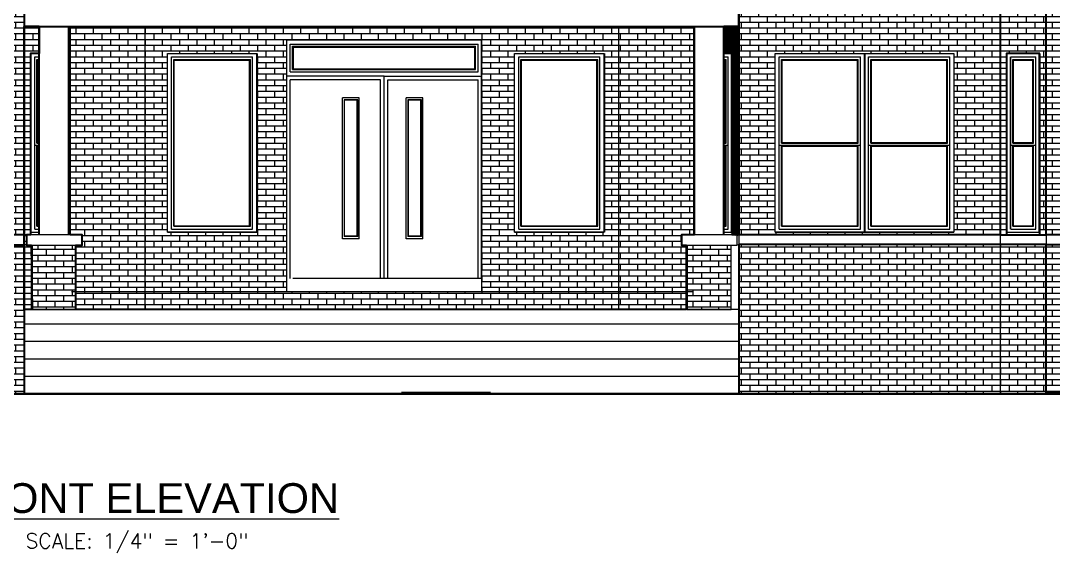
# Model space of a CAD drawing. Extents: x 2753 to 8941, y 12146 to 15850.
# Drawn here: x 5820.5 to 6236.5, y 12902.2 to 13116.6 of the extents above; entities that cross this region are included whole.
import ezdxf

# ---------------------------------------------------------------- set-up
doc = ezdxf.new("R2010")
doc.units = 0
doc.header["$LTSCALE"] = 20
doc.header["$MEASUREMENT"] = 0
doc.layers.get('0').update_dxf_attribs({"lineweight": 9})
doc.layers.get('DefPoints').update_dxf_attribs({"color": 17})
for name, color, linetype, lineweight in [('A-LIGHT+', 133, 'Continuous', 9), ('A-Wall-Partition', 3, 'Continuous', 35), ('DIM', 8, 'Continuous', 5), ('railing', 23, 'Continuous', 15)]:
    doc.layers.add(name, color=color, linetype=linetype, lineweight=lineweight)
for name, color, linetype in [('A-WALL-PATT-I', 1, 'Continuous'), ('A-WALLS.', 7, 'Continuous'), ('BNDYTEXT', 3, 'Continuous'), ('WALLELEV1-2', 7, 'Continuous'), ('WINDOWS', 2, 'Continuous')]:
    doc.layers.add(name, color=color, linetype=linetype)
doc.layers.add('ELEVATION', color=7, linetype='Continuous', lineweight=25, true_color=0xdda54b)
doc.styles.add('DIM60', font='romans.shx', dxfattribs={"height": 6})
doc.styles.get("Standard").update_dxf_attribs({"font": 'stylu.ttf'})
doc.styles.add('TITLE', font='arial.ttf', dxfattribs={"height": 12})
doc.dimstyles.new('Forum 24', dxfattribs={"dimscale": 24, "dimtxt": 0.1875, "dimasz": 0.09375, "dimexe": 0.0625, "dimexo": 0.0625, "dimgap": 0.125, "dimtad": 1, "dimdec": 4, "dimrnd": 1, "dimzin": 7, "dimdsep": 46, "dimlunit": 4, "dimtxsty": 'Standard', "dimblk": 'OBLIQUE', "dimblk1": 'DIMTICK', "dimblk2": 'OBLIQUE', "dimcen": -0.0625, "dimdle": 0.125, "dimclrd": 256, "dimclre": 256, "dimclrt": 256, "dimadec": 0, "dimazin": 0, "dimtfac": 1, "dimtdec": 4, "dimtmove": 1, "dimatfit": 3, "dimfxl": 0.0625, "dimtvp": 1.2, "dimfrac": 2, "dimtolj": 1, "dimtzin": 7, "dimlwd": 13, "dimarcsym": 0})
pattern_1 = [(0, (0, -0.607), (0, 2.32029), []), (90, (0, -0.607), (-3.48, 2.32029), [2.32029, -2.32029])]

# ---------------------------------------------------------------- blocks, each defined once
blk = doc.blocks.new('_Oblique')
at = {"color": 0, "linetype": 'ByBlock', "lineweight": -2}
blk.add_line((-0.5, -0.5), (0.5, 0.5), dxfattribs=at)
blk = doc.blocks.new('*D865')
at = {"layer": 'DefPoints', "color": 0, "transparency": 16777216}
for p in [(6377.91, 13309.35), (5965.04, 12966.38), (6502.96, 12966.38)]:
    blk.add_point(p, dxfattribs=at)
at = {"layer": 'DIM', "lineweight": 13, "transparency": 16777216}
blk.add_line((6502.96, 13312.35), (6502.96, 12963.38), dxfattribs=at)
at = {"layer": 'DIM', "lineweight": -2, "transparency": 16777216}
for p, q in [((6379.41, 13309.35), (6504.46, 13309.35)), ((5966.54, 12966.38), (6504.46, 12966.38))]:
    blk.add_line(p, q, dxfattribs=at)
at = {"layer": 'DIM', "lineweight": 13, "transparency": 16777216, "xscale": 2.25, "yscale": 2.25, "zscale": 2.25}
for p, rotation in [((6502.96, 13309.35), 90), ((6502.96, 12966.38), 270)]:
    blk.add_blockref('_Oblique', p, dxfattribs=dict(at, rotation=rotation))
at = {"layer": 'DIM', "transparency": 16777216, "insert": (6497.55, 13137.87), "char_height": 4.5, "attachment_point": 5, "rotation": 90}
blk.add_mtext('\\A1;28\'-7"', dxfattribs=at)
blk = doc.blocks.new('DIMTICK')
for p, q in [((-1, 0), (1, 0)), ((0, 1), (0, -1))]:
    blk.add_line(p, q)
at = {"const_width": 0.141}
blk.add_lwpolyline([(0.71, 0.71), (-0.71, -0.71)], dxfattribs=at)

msp = doc.modelspace()

# ---------------------------------------------------------------- hatches: boundary and pattern name
at = {"layer": 'A-Wall-Partition', "true_color": 0x636466}
h = msp.add_hatch(dxfattribs=at)
h.set_pattern_fill('ANSI31', color=251)
h.set_pattern_definition([(45, (0, -0.60693), (-0.0883883476, 0.0883883476), [])])
h.paths.add_polyline_path([(6103.79901, 13114.16641), (6109.75662, 13114.16641), (6109.75662, 13030.17547), (6107.15298, 13030.42131), (6107.22625, 13031.38073), (6107.22625, 13103.41628), (6103.79901, 13103.41628), (6103.79901, 13114.16641), (6109.75662, 13114.16641)])
at = {"layer": 'A-WALL-PATT-I', "lineweight": 0, "ltscale": 0.5}
h = msp.add_hatch(dxfattribs=at)
h.set_pattern_fill('AR-BRSTD', color=8, scale=0.87)
h.set_pattern_definition(pattern_1)
h.paths.add_polyline_path([(5802.97616, 13151.37116), (5730.97616, 13151.37116), (5730.97616, 13223.4067), (5802.97616, 13223.4067)], flags=16)
h.paths.add_polyline_path([(5803.33057, 13103.41628), (5731.29881, 13103.41628), (5731.29881, 13030.24003), (5803.33057, 13030.24003)])
h.paths.add_polyline_path([(5821.97141, 13030.42002), (5716.65908, 13030.42002), (5716.65908, 13235.10213), (5821.97141, 13235.10213)])
h = msp.add_hatch(dxfattribs=at)
h.set_pattern_fill('AR-BRSTD', color=8, scale=0.87)
h.set_pattern_definition(pattern_1)
h.paths.add_polyline_path([(6196.07371, 13151.37116), (6124.07371, 13151.37116), (6124.07371, 13223.4067), (6196.07371, 13223.4067)], flags=16)
h.paths.add_polyline_path([(6196.42811, 13031.38073), (6124.42811, 13031.38073), (6124.42811, 13103.41628), (6196.42811, 13103.41628)], flags=16)
h.paths.add_polyline_path([(6215.06896, 13030.38452), (6109.75662, 13030.38452), (6109.75662, 13235.04513), (6215.06896, 13235.04513)])
h = msp.add_hatch(dxfattribs=at)
h.set_pattern_fill('AR-BRSTD', color=8, scale=0.87)
h.set_pattern_definition(pattern_1)
h.paths.add_polyline_path([(6231.07435, 13103.41628), (6217.56135, 13103.41628), (6217.56135, 13030.38452), (6231.07435, 13030.38452)], flags=16)
h.paths.add_polyline_path([(6231.07435, 13223.4067), (6217.60662, 13223.4067), (6217.60662, 13151.37116), (6231.07435, 13151.37116)], flags=16)
h.paths.add_polyline_path([(6215.06896, 13030.38452), (6233.60472, 13030.38452), (6233.60472, 13235.04513), (6215.06896, 13235.04513)])
h = msp.add_hatch(dxfattribs=at)
h.set_pattern_fill('AR-BRSTD', color=8, scale=0.87)
h.set_pattern_definition(pattern_1)
h.paths.add_polyline_path([(6290.95996, 13231.55133), (6290.95996, 13030.42131), (6233.60472, 13030.42131), (6233.60472, 13235.04513), (6294.69471, 13235.04513)])
h = msp.add_hatch(dxfattribs=at)
h.set_pattern_fill('AR-BRSTD', color=8, scale=0.87)
h.set_pattern_definition(pattern_1)
h.paths.add_polyline_path([(5821.97141, 13114.16641), (5827.95135, 13114.16641), (5827.95135, 13103.41628), (5824.50908, 13103.41628), (5824.50908, 13030.42131), (5822.90219, 13030.42131), (5822.90219, 13026.17432), (5824.79893, 13026.17432), (5825.12564, 13000.38073), (5821.97141, 13000.38073), (5821.92954, 13026.4202), (5821.9216, 13030.41992), (5821.97141, 13114.16641), (5827.95135, 13114.16641)])
h = msp.add_hatch(dxfattribs=at)
h.set_pattern_fill('AR-BRSTD', color=8, scale=0.87)
h.set_pattern_definition(pattern_1)
h.paths.add_polyline_path([(5915.64613, 13031.38073), (5879.64613, 13031.38073), (5879.64613, 13103.41628), (5915.64613, 13103.41628)], flags=16)
h.paths.add_polyline_path([(6006.18855, 13007.38073), (5927.68442, 13007.38073), (5927.68442, 13108.80934), (6006.18855, 13108.80934)], flags=16)
h.paths.add_polyline_path([(6055.50382, 13031.38073), (6019.50382, 13031.38073), (6019.50382, 13103.41628), (6055.50382, 13103.41628)], flags=16)
h.paths.add_polyline_path([(5840.50718, 13030.42131), (5840.50718, 13114.16641), (6091.79901, 13114.16641), (6091.79901, 13030.42131), (6086.74985, 13030.42131), (6086.74985, 13026.17432), (6088.64659, 13026.18235), (6088.64659, 13000.38073), (5842.79893, 13000.38073), (5842.79893, 13026.17432), (5845.33098, 13026.17432), (5845.33098, 13030.42131)])
h = msp.add_hatch(dxfattribs=at)
h.set_pattern_fill('AR-BRSTD', color=8, scale=0.87)
h.set_pattern_definition(pattern_1)
h.paths.add_polyline_path([(5716.65908, 13026.21722), (5821.97141, 13026.17432), (5821.97141, 12966.38073), (5716.65908, 12966.38073)])
h = msp.add_hatch(dxfattribs=at)
h.set_pattern_fill('AR-BRSTD', color=8, scale=0.87)
h.set_pattern_definition([(0, (-8659.7222, 24902.0958), (0, 2.32029), []), (90, (-8659.722, 24902.0958), (-3.48, 2.32029), [2.32029, -2.32029])])
h.paths.add_polyline_path([(5824.91617, 13026.18285), (5824.79893, 13000.38073), (5842.79893, 13000.38073), (5842.79893, 13026.17432)])
h = msp.add_hatch(dxfattribs=at)
h.set_pattern_fill('AR-BRSTD', color=8, scale=0.87)
h.set_pattern_definition([(0, (-8395.8745, 24902.0958), (0, 2.32029), []), (90, (-8395.8745, 24902.0958), (-3.48, 2.32029), [2.32029, -2.32029])])
h.paths.add_polyline_path([(6088.76383, 13026.18285), (6088.64659, 13000.38073), (6106.64659, 13000.38073), (6106.64659, 13026.17432)])
h = msp.add_hatch(dxfattribs=at)
h.set_pattern_fill('AR-BRSTD', color=8, scale=0.87)
h.set_pattern_definition(pattern_1)
h.paths.add_polyline_path([(6109.75662, 12966.38073), (6233.60472, 12966.38073), (6233.60472, 13026.42131), (6109.75662, 13026.42131)])
edge = h.paths.add_edge_path()
edge.add_line((6233.60472, 13026.42131), (6109.17864, 13026.17432))
h = msp.add_hatch(dxfattribs=at)
h.set_pattern_fill('AR-BRSTD', color=8, scale=0.87)
h.set_pattern_definition(pattern_1)
h.paths.add_polyline_path([(6233.60472, 13026.42131), (6290.95996, 13026.42131), (6290.95996, 12966.98766), (6233.60472, 12966.98766)])

# ---------------------------------------------------------------- linework, layer by layer
at = {"layer": 'A-LIGHT+'}
for p, q in [((5845.33098, 13026.25854), (5845.33098, 13030.42131)), ((6109.17864, 13026.25854), (6109.17864, 13030.42131))]:
    msp.add_line(p, q, dxfattribs=at)
for points in [[(5845.33098, 13030.42131), (5822.90219, 13030.42131), (5822.90219, 13026.17432), (5845.33098, 13026.17432)], [(6109.17864, 13030.42131), (6086.74985, 13030.42131), (6086.74985, 13026.17432), (6109.17864, 13026.17432)]]:
    msp.add_lwpolyline(points, dxfattribs=at)
at = {"layer": 'A-Wall-Partition'}
msp.add_line((5821.97141, 13114.16641), (6109.75662, 13114.16641), dxfattribs=at)
for points in [[(5821.97141, 13030.42002), (5716.65908, 13030.42002), (5716.65908, 13235.10213), (5821.97141, 13235.10213)], [(6109.75662, 13030.17547), (6109.75662, 13030.17547), (6109.75662, 13235.04513), (6109.75662, 13235.04513)], [(6215.06896, 13030.38452), (6109.75662, 13030.38452), (6109.75662, 13235.04513), (6215.06896, 13235.04513)], [(6215.06896, 13030.38452), (6233.60472, 13030.38452), (6233.60472, 13235.04513), (6215.06896, 13235.04513)], [(6290.95996, 13231.55133), (6290.95996, 13030.42131), (6233.60472, 13030.42131), (6233.60472, 13235.04513), (6294.69471, 13235.04513), (6290.95996, 13231.55133)], [(5821.97141, 13114.16641), (5827.95135, 13114.16641), (5827.95135, 13103.41628), (5824.50908, 13103.41628), (5824.50908, 13030.42131), (5822.90219, 13030.42131), (5822.90219, 13026.17432), (5824.79893, 13026.17432), (5825.12564, 13000.38073), (5821.97141, 13000.38073), (5821.92954, 13026.4202), (5821.9216, 13030.41992), (5821.97141, 13114.16641), (5827.95135, 13114.16641)], [(5840.50718, 13030.42131), (5840.50718, 13114.16641), (6091.79901, 13114.16641), (6091.79901, 13030.42131), (6086.74985, 13030.42131), (6086.74985, 13026.17432), (6088.64659, 13026.18235), (6088.64659, 13000.38073), (5842.79893, 13000.38073), (5842.79893, 13026.17432), (5845.33098, 13026.17432), (5845.33098, 13030.42131), (5840.50718, 13030.42131)], [(6103.79901, 13114.16641), (6109.75662, 13114.16641), (6109.75662, 13030.17547), (6107.15298, 13030.42131), (6107.22625, 13031.38073), (6107.22625, 13103.41628), (6103.79901, 13103.41628), (6103.79901, 13114.16641), (6109.75662, 13114.16641)], [(6231.07435, 13103.41628), (6217.56135, 13103.41628), (6217.56135, 13030.38452), (6231.07435, 13030.38452)], [(5716.65908, 13026.21722), (5821.97141, 13026.17432), (5821.97141, 12966.38073), (5716.65908, 12966.38073)], [(6109.75662, 12966.38073), (6233.60472, 12966.38073), (6233.60472, 13026.42131), (6109.75662, 13026.42131)], [(6233.60472, 13026.42131), (6290.95996, 13026.42131), (6290.95996, 12966.98766), (6233.60472, 12966.98766)]]:
    msp.add_lwpolyline(points, close=True, dxfattribs=at)
for points in [[(5827.95135, 13030.42131), (5827.95135, 13114.16641)], [(5839.95135, 13030.42131), (5839.95135, 13114.16641)], [(6091.79901, 13030.42131), (6091.79901, 13114.16641)], [(6103.79901, 13030.42131), (6103.79901, 13114.16641)]]:
    msp.add_lwpolyline(points, dxfattribs=at)
at = {"layer": 'BNDYTEXT'}
for p, q in [((5870.50718, 13114.16641), (5870.50718, 13000.38073)), ((6061.29225, 13114.16641), (6061.29225, 13000.38073))]:
    msp.add_line(p, q, dxfattribs=at)
at = {"layer": 'DIM'}
for points in [[(6006.18855, 13007.38073), (5927.68442, 13007.38073), (5927.68442, 13108.80934), (6006.18855, 13108.80934)], [(5915.64613, 13031.38073), (5879.64613, 13031.38073), (5879.64613, 13103.41628), (5915.64613, 13103.41628)], [(6055.50382, 13031.38073), (6019.50382, 13031.38073), (6019.50382, 13103.41628), (6055.50382, 13103.41628)], [(6196.42811, 13031.38073), (6124.42811, 13031.38073), (6124.42811, 13103.41628), (6196.42811, 13103.41628)], [(6160.42811, 13031.38073), (6124.42811, 13031.38073), (6124.42811, 13103.41628), (6160.42811, 13103.41628)]]:
    msp.add_lwpolyline(points, close=True, dxfattribs=at)
for points in [[(5825.12564, 13026.18373), (5825.12564, 13000.38073), (5842.79893, 13000.38073), (5842.79893, 13026.17432)], [(6088.9733, 13026.18373), (6088.9733, 13000.38073), (6106.64659, 13000.38073), (6106.64659, 13026.17432)]]:
    msp.add_lwpolyline(points, dxfattribs=at)
at = {"layer": 'ELEVATION', "color": 6}
for p, q in [((5821.97141, 13240.04365), (5821.97141, 12966.38073)), ((6109.75662, 13240.04365), (6109.75662, 12966.38073)), ((6215.06896, 13240.04365), (6215.06896, 12966.38073)), ((6233.60472, 13240.04365), (6233.60472, 12966.38073)), ((5840.50718, 13114.16641), (5840.50718, 13030.42131))]:
    msp.add_line(p, q, dxfattribs=at)
at = {"layer": 'ELEVATION'}
for p, q in [((5927.68442, 13108.80934), (6006.18855, 13108.80934)), ((5927.68442, 13007.38073), (5927.68442, 13108.80934)), ((6006.18855, 13108.80934), (6006.18855, 13007.38073))]:
    msp.add_line(p, q, dxfattribs=at)
at = {"layer": 'ELEVATION', "linetype": 'ByBlock'}
for p, q in [((6006.18855, 13012.7738), (5930.1364, 13012.7738)), ((5973.96437, 12966.98766), (6009.72434, 12966.98766))]:
    msp.add_line(p, q, dxfattribs=at)
at = {"layer": 'ELEVATION'}
for points in [[(5824.50908, 13031.38073), (5824.50908, 13103.41628)], [(5824.5329, 13031.38073), (5824.5329, 13103.41628)], [(5824.5329, 13103.41628), (5827.95135, 13103.41628)], [(5824.5329, 13031.38073), (5824.5329, 13103.41628)], [(5824.79157, 13031.38073), (5824.79157, 13103.41628)], [(5879.64613, 13031.38073), (5879.64613, 13103.41628)], [(5879.64613, 13103.41628), (5915.64613, 13103.41628)], [(5915.64613, 13031.38073), (5915.64613, 13103.41628)], [(5915.9048, 13031.38073), (5915.9048, 13103.41628)], [(6019.50382, 13031.38073), (6019.50382, 13103.41628)], [(6019.50382, 13103.41628), (6055.50382, 13103.41628)], [(6055.50382, 13031.38073), (6055.50382, 13103.41628)], [(6055.76249, 13031.38073), (6055.76249, 13103.41628)], [(6103.79901, 13103.41628), (6107.22625, 13103.41628)], [(6106.8565, 13031.38073), (6106.8565, 13103.41628)], [(6107.11517, 13031.38073), (6107.11517, 13103.41628)], [(6107.11517, 13031.38073), (6107.11517, 13103.41628)], [(6107.13899, 13031.38073), (6107.13899, 13103.41628)], [(6124.42811, 13031.38073), (6124.42811, 13103.41628)], [(6124.42811, 13103.41628), (6160.42811, 13103.41628)], [(6124.42811, 13031.38073), (6124.42811, 13103.41628)], [(6124.42811, 13103.41628), (6192.59058, 13103.41628)], [(6124.42811, 13103.41628), (6160.42811, 13103.41628)], [(6160.40429, 13031.38073), (6160.40429, 13103.41628)], [(6160.42811, 13031.38073), (6160.42811, 13103.41628)], [(6160.42811, 13103.41628), (6196.42811, 13103.41628)], [(6160.42811, 13031.38073), (6160.42811, 13103.41628)], [(6160.68678, 13031.38073), (6160.68678, 13103.41628)], [(6217.60662, 13031.38073), (6217.60662, 13103.41628)], [(6217.63045, 13031.38073), (6217.63045, 13103.41628)], [(6217.63045, 13103.41628), (6231.07435, 13103.41628)], [(6217.63045, 13031.38073), (6217.63045, 13103.41628)], [(6217.88912, 13031.38073), (6217.88912, 13103.41628)], [(6230.7046, 13031.38073), (6230.7046, 13103.41628)], [(6230.96327, 13031.38073), (6230.96327, 13103.41628)], [(6230.96327, 13031.38073), (6230.96327, 13103.41628)], [(6230.98709, 13031.38073), (6230.98709, 13103.41628)], [(5824.5329, 13031.38073), (5827.95135, 13031.38073)], [(5879.64613, 13031.38073), (5915.64613, 13031.38073)], [(6019.50382, 13031.38073), (6055.50382, 13031.38073)], [(6103.79901, 13031.38073), (6107.22625, 13031.38073)], [(6124.42811, 13031.38073), (6160.42811, 13031.38073)], [(6124.42811, 13031.38073), (6192.59058, 13031.38073)], [(6124.42811, 13031.38073), (6160.42811, 13031.38073)], [(6160.42811, 13031.38073), (6196.42811, 13031.38073)], [(6217.63045, 13031.38073), (6231.07435, 13031.38073)], [(5824.79893, 13026.18235), (5824.79893, 13000.38073)], [(5825.12564, 13026.18373), (5825.12564, 13000.38073)], [(6088.64659, 13026.18235), (6088.64659, 13000.38073)], [(6088.9733, 13026.18373), (6088.9733, 13000.38073)]]:
    msp.add_lwpolyline(points, dxfattribs=at)
at = {"layer": 'ELEVATION', "color": 6}
for points in [[(6091.29225, 13007.38073), (5840.99724, 13007.38073)], [(6109.75662, 13000.38073), (5821.97141, 13000.38073)], [(6109.75662, 12994.38073), (5821.97141, 12994.38073)], [(6109.75662, 12987.38073), (5821.97141, 12987.38073)], [(6109.75662, 12980.38073), (5821.97141, 12980.38073)], [(6109.75662, 12973.38073), (5821.97141, 12973.38073)]]:
    msp.add_lwpolyline(points, dxfattribs=at)
at = {"layer": 'ELEVATION', "color": 6, "linetype": 'ByBlock', "const_width": 1}
msp.add_lwpolyline([(5994.63174, 12966.38073), (6079.31945, 12966.38073), (5100.78974, 12966.38073)], dxfattribs=at)
at = {"layer": 'ELEVATION', "linetype": 'ByBlock', "const_width": 1}
msp.add_lwpolyline([(6330.58006, 12966.38073), (5991.07724, 12966.38073)], dxfattribs=at)
at = {"layer": 'railing'}
for points in [[(5842.79893, 13030.42131), (5838.586, 13030.42131)], [(6106.64659, 13030.42131), (6102.43365, 13030.42131)], [(6233.60472, 13026.42131), (6290.95996, 13026.42131)]]:
    msp.add_lwpolyline(points, dxfattribs=at)
at = {"layer": 'WINDOWS'}
for p, q in [((5913.97996, 13032.71367), (5913.97996, 13101.97226)), ((6053.83765, 13032.71367), (6053.83765, 13101.97226)), ((6105.56007, 13032.71367), (6105.56007, 13101.97226)), ((6158.76194, 13032.71367), (6158.76194, 13101.97226)), ((6194.76194, 13032.71367), (6194.76194, 13101.97226)), ((6229.40817, 13032.71367), (6229.40817, 13101.97226)), ((5822.62078, 13030.42131), (5698.1947, 13030.17432)), ((6233.60472, 13030.42131), (6109.17864, 13030.17432)), ((5822.62078, 13026.42131), (5668.99679, 13026.17432)), ((6233.60472, 13026.42131), (6109.17864, 13026.17432))]:
    msp.add_line(p, q, dxfattribs=at)
for points in [[(5927.68442, 13094.57712), (5927.68442, 13108.80934)], [(5927.68442, 13108.80934), (6006.18855, 13108.80934)], [(5929.06091, 13096.02113), (5929.06091, 13107.14317)], [(5929.06091, 13107.14317), (6004.74453, 13107.14317)], [(5984.62296, 13108.80934), (6003.30052, 13108.80934)], [(6004.74453, 13096.02113), (6004.74453, 13107.14317)], [(6006.18855, 13094.57712), (6006.18855, 13108.80934)], [(5930.06061, 13096.90976), (5930.06061, 13106.25455)], [(5930.06061, 13106.25455), (6003.74483, 13106.25455)], [(5930.39385, 13097.24299), (5930.39385, 13105.92131)], [(5930.39385, 13105.92131), (6003.4116, 13105.92131)], [(6003.4116, 13097.24299), (6003.4116, 13105.92131)], [(6003.74483, 13096.90976), (6003.74483, 13106.25455)], [(5826.17525, 13032.71367), (5826.17525, 13101.97226)], [(5826.19908, 13032.71367), (5826.19908, 13101.97226)], [(5826.19908, 13101.97226), (5827.95135, 13101.97226)], [(5827.06388, 13067.30016), (5827.06388, 13100.97256)], [(5827.0877, 13067.30016), (5827.0877, 13100.97256)], [(5827.0877, 13100.97256), (5827.95135, 13100.97256)], [(5827.28603, 13067.52232), (5827.28603, 13100.63932)], [(5827.30986, 13067.52232), (5827.30986, 13100.63932)], [(5827.30986, 13100.63932), (5827.95135, 13100.63932)], [(5881.31231, 13032.71367), (5881.31231, 13101.97226)], [(5881.31231, 13101.97226), (5913.97996, 13101.97226)], [(5882.20093, 13065.60728), (5882.20093, 13100.97256)], [(5882.20093, 13100.97256), (5913.09133, 13100.97256)], [(5882.42309, 13065.82943), (5882.42309, 13100.63932)], [(5882.42309, 13100.63932), (5912.7581, 13100.63932)], [(5912.7581, 13065.15329), (5912.7581, 13100.63932)], [(5913.09133, 13064.93114), (5913.09133, 13100.97256)], [(5913.97996, 13032.71367), (5913.97996, 13101.97226)], [(6021.16999, 13032.71367), (6021.16999, 13101.97226)], [(6021.16999, 13101.97226), (6053.83765, 13101.97226)], [(6022.05862, 13067.30016), (6022.05862, 13100.97256)], [(6022.05862, 13100.97256), (6052.94902, 13100.97256)], [(6022.28077, 13067.52232), (6022.28077, 13100.63932)], [(6022.28077, 13100.63932), (6052.61579, 13100.63932)], [(6052.61579, 13067.52232), (6052.61579, 13100.63932)], [(6052.94902, 13067.30016), (6052.94902, 13100.97256)], [(6053.83765, 13032.71367), (6053.83765, 13101.97226)], [(6103.79901, 13101.97226), (6105.56007, 13101.97226)], [(6103.79901, 13100.97256), (6104.67145, 13100.97256)], [(6103.79901, 13100.63932), (6104.33821, 13100.63932)], [(6104.33821, 13067.52232), (6104.33821, 13100.63932)], [(6104.67145, 13067.30016), (6104.67145, 13100.97256)], [(6105.56007, 13032.71367), (6105.56007, 13101.97226)], [(6126.09429, 13032.71367), (6126.09429, 13101.97226)], [(6126.09429, 13101.97226), (6158.76194, 13101.97226)], [(6126.98291, 13067.30016), (6126.98291, 13100.97256)], [(6126.98291, 13100.97256), (6157.87332, 13100.97256)], [(6127.20507, 13067.52232), (6127.20507, 13100.63932)], [(6127.20507, 13100.63932), (6157.54008, 13100.63932)], [(6157.54008, 13067.52232), (6157.54008, 13100.63932)], [(6157.87332, 13067.30016), (6157.87332, 13100.97256)], [(6158.76194, 13032.71367), (6158.76194, 13101.97226)], [(6162.07046, 13032.71367), (6162.07046, 13101.97226)], [(6162.09429, 13032.71367), (6162.09429, 13101.97226)], [(6162.09429, 13101.97226), (6194.76194, 13101.97226)], [(6162.95909, 13067.30016), (6162.95909, 13100.97256)], [(6162.98291, 13067.30016), (6162.98291, 13100.97256)], [(6162.98291, 13100.97256), (6193.87332, 13100.97256)], [(6163.18124, 13067.52232), (6163.18124, 13100.63932)], [(6163.20507, 13067.52232), (6163.20507, 13100.63932)], [(6163.20507, 13100.63932), (6193.54008, 13100.63932)], [(6193.54008, 13067.52232), (6193.54008, 13100.63932)], [(6193.87332, 13067.30016), (6193.87332, 13100.97256)], [(6194.76194, 13032.71367), (6194.76194, 13101.97226)], [(6219.2728, 13032.71367), (6219.2728, 13101.97226)], [(6219.29662, 13032.71367), (6219.29662, 13101.97226)], [(6219.29662, 13101.97226), (6229.40817, 13101.97226)], [(6220.16142, 13067.30016), (6220.16142, 13100.97256)], [(6220.18525, 13067.30016), (6220.18525, 13100.97256)], [(6220.18525, 13100.97256), (6228.51955, 13100.97256)], [(6220.38358, 13067.52232), (6220.38358, 13100.63932)], [(6220.4074, 13067.52232), (6220.4074, 13100.63932)], [(6220.4074, 13100.63932), (6228.18631, 13100.63932)], [(6228.18631, 13067.52232), (6228.18631, 13100.63932)], [(6228.51955, 13067.30016), (6228.51955, 13100.97256)], [(6229.40817, 13032.71367), (6229.40817, 13101.97226)], [(5966.93649, 13094.24388), (5927.68442, 13094.24388)], [(5927.68442, 13012.7738), (5927.68442, 13094.24388)], [(5929.06091, 13096.02113), (6004.74453, 13096.02113)], [(5930.06061, 13096.90976), (6003.74483, 13096.90976)], [(5930.39385, 13097.24299), (6003.4116, 13097.24299)], [(5966.93649, 13094.24388), (6006.18855, 13094.24388)], [(5966.93649, 13012.7738), (5966.93649, 13094.24388)], [(5966.93649, 13012.7738), (5966.93649, 13094.24388)], [(5987.73315, 13094.24388), (6006.18855, 13094.24388)], [(6006.18855, 13012.7738), (6006.18855, 13094.24388)], [(5965.49247, 13092.79987), (5929.12844, 13092.79987)], [(5929.12844, 13012.7738), (5929.12844, 13092.79987)], [(5965.49247, 13092.79987), (5929.12844, 13092.79987)], [(5929.12844, 13012.7738), (5929.12844, 13092.79987)], [(5965.49247, 13012.7738), (5965.49247, 13092.79987)], [(5965.49247, 13012.7738), (5965.49247, 13092.79987)], [(5968.3805, 13012.7738), (5968.3805, 13092.79987)], [(5968.3805, 13092.79987), (6004.74453, 13092.79987)], [(5968.3805, 13012.7738), (5968.3805, 13092.79987)], [(5968.3805, 13092.79987), (6004.74453, 13092.79987)], [(6004.74453, 13012.7738), (6004.74453, 13092.79987)], [(6004.74453, 13012.7738), (6004.74453, 13092.79987)], [(5956.8483, 13085.48662), (5950.12213, 13085.48662)], [(5950.12213, 13028.78251), (5950.12213, 13085.48662)], [(5956.29291, 13084.70908), (5950.7886, 13084.70908)], [(5950.7886, 13084.70908), (5950.7886, 13029.67114)], [(5955.95968, 13084.598), (5950.89968, 13084.598)], [(5950.89968, 13084.598), (5950.89968, 13029.89329)], [(5955.95968, 13084.598), (5955.95968, 13029.89329)], [(5956.29291, 13084.70908), (5956.29291, 13029.67114)], [(5956.8483, 13028.78251), (5956.8483, 13085.48662)], [(5982.4981, 13085.48662), (5975.77193, 13085.48662)], [(5975.77193, 13028.78251), (5975.77193, 13085.48662)], [(5981.94271, 13084.70908), (5976.4384, 13084.70908)], [(5976.4384, 13084.70908), (5976.4384, 13029.67114)], [(5981.60948, 13084.598), (5976.54948, 13084.598)], [(5976.54948, 13084.598), (5976.54948, 13029.89329)], [(5981.60948, 13084.598), (5981.60948, 13029.89329)], [(5981.94271, 13084.70908), (5981.94271, 13029.67114)], [(5982.4981, 13028.78251), (5982.4981, 13085.48662)], [(6052.61579, 13033.93553), (6052.61579, 13069.62767)], [(6052.94902, 13033.82445), (6052.94902, 13069.96091)], [(5826.19908, 13066.41154), (5827.95135, 13066.41154)], [(5827.06388, 13033.82445), (5827.06388, 13066.41154)], [(5827.0877, 13067.30016), (5827.95135, 13067.30016)], [(5827.0877, 13033.82445), (5827.0877, 13066.41154)], [(5827.28603, 13033.93553), (5827.28603, 13066.0783)], [(5827.30986, 13067.52232), (5827.95135, 13067.52232)], [(5827.30986, 13033.93553), (5827.30986, 13066.0783)], [(5827.30986, 13066.0783), (5827.95135, 13066.0783)], [(5882.20093, 13033.82445), (5882.20093, 13066.41154)], [(5882.42309, 13033.93553), (5882.42309, 13066.0783)], [(5912.7581, 13033.93553), (5912.7581, 13066.0783)], [(5913.09133, 13033.82445), (5913.09133, 13066.41154)], [(6022.05862, 13033.82445), (6022.05862, 13068.34748)], [(6022.28077, 13033.93553), (6022.28077, 13068.01425)], [(6103.79901, 13067.52232), (6104.33821, 13067.52232)], [(6103.79901, 13067.30016), (6104.67145, 13067.30016)], [(6103.79901, 13066.41154), (6105.56007, 13066.41154)], [(6103.79901, 13066.0783), (6104.33821, 13066.0783)], [(6104.33821, 13033.93553), (6104.33821, 13066.0783)], [(6104.67145, 13033.82445), (6104.67145, 13066.41154)], [(6126.09429, 13066.41154), (6158.76194, 13066.41154)], [(6126.98291, 13067.30016), (6157.87332, 13067.30016)], [(6126.98291, 13033.82445), (6126.98291, 13066.41154)], [(6127.20507, 13067.52232), (6157.54008, 13067.52232)], [(6127.20507, 13033.93553), (6127.20507, 13066.0783)], [(6127.20507, 13066.0783), (6157.54008, 13066.0783)], [(6157.54008, 13033.93553), (6157.54008, 13066.0783)], [(6157.87332, 13033.82445), (6157.87332, 13066.41154)], [(6162.09429, 13066.41154), (6194.76194, 13066.41154)], [(6162.95909, 13033.82445), (6162.95909, 13066.41154)], [(6162.98291, 13067.30016), (6193.87332, 13067.30016)], [(6162.98291, 13033.82445), (6162.98291, 13066.41154)], [(6163.18124, 13033.93553), (6163.18124, 13066.0783)], [(6163.20507, 13067.52232), (6193.54008, 13067.52232)], [(6163.20507, 13033.93553), (6163.20507, 13066.0783)], [(6163.20507, 13066.0783), (6193.54008, 13066.0783)], [(6193.54008, 13033.93553), (6193.54008, 13066.0783)], [(6193.87332, 13033.82445), (6193.87332, 13066.41154)], [(6219.29662, 13066.41154), (6229.40817, 13066.41154)], [(6220.16142, 13033.82445), (6220.16142, 13066.41154)], [(6220.18525, 13067.30016), (6228.51955, 13067.30016)], [(6220.18525, 13033.82445), (6220.18525, 13066.41154)], [(6220.38358, 13033.93553), (6220.38358, 13066.0783)], [(6220.4074, 13067.52232), (6228.18631, 13067.52232)], [(6220.4074, 13033.93553), (6220.4074, 13066.0783)], [(6220.4074, 13066.0783), (6228.18631, 13066.0783)], [(6228.18631, 13033.93553), (6228.18631, 13066.0783)], [(6228.51955, 13033.82445), (6228.51955, 13066.41154)], [(5826.19908, 13032.71367), (5827.95135, 13032.71367)], [(5827.0877, 13033.82445), (5827.95135, 13033.82445)], [(5827.30986, 13033.93553), (5827.95135, 13033.93553)], [(5881.31231, 13032.71367), (5913.97996, 13032.71367)], [(5882.20093, 13033.82445), (5913.09133, 13033.82445)], [(5882.42309, 13033.93553), (5912.7581, 13033.93553)], [(6021.16999, 13032.71367), (6053.83765, 13032.71367)], [(6022.05862, 13033.82445), (6052.94902, 13033.82445)], [(6022.28077, 13033.93553), (6052.61579, 13033.93553)], [(6103.79901, 13033.93553), (6104.33821, 13033.93553)], [(6103.79901, 13033.82445), (6104.67145, 13033.82445)], [(6103.79901, 13032.71367), (6105.56007, 13032.71367)], [(6126.09429, 13032.71367), (6158.76194, 13032.71367)], [(6126.98291, 13033.82445), (6157.87332, 13033.82445)], [(6127.20507, 13033.93553), (6157.54008, 13033.93553)], [(6162.09429, 13032.71367), (6194.76194, 13032.71367)], [(6162.98291, 13033.82445), (6193.87332, 13033.82445)], [(6163.20507, 13033.93553), (6193.54008, 13033.93553)], [(6219.29662, 13032.71367), (6229.40817, 13032.71367)], [(6220.18525, 13033.82445), (6228.51955, 13033.82445)], [(6220.4074, 13033.93553), (6228.18631, 13033.93553)], [(5956.8483, 13028.78251), (5950.12213, 13028.78251)], [(5956.29291, 13029.67114), (5950.7886, 13029.67114)], [(5955.95968, 13029.89329), (5950.89968, 13029.89329)], [(5982.4981, 13028.78251), (5975.77193, 13028.78251)], [(5981.94271, 13029.67114), (5976.4384, 13029.67114)], [(5981.60948, 13029.89329), (5976.54948, 13029.89329)]]:
    msp.add_lwpolyline(points, dxfattribs=at)

# ---------------------------------------------------------------- texts
at = {"layer": 'A-WALLS.', "color": 7, "linetype": 'Continuous', "lineweight": 25, "style": 'DIM60'}
msp.add_text('SCALE: 1/4" = 1\'-0" ', height=6, dxfattribs=at).set_placement((5822.49227, 12904.16593))
at = {"layer": 'WALLELEV1-2', "color": 4, "insert": (5870.54538, 12930.40357), "char_height": 12, "width": 247.4081515, "attachment_point": 2, "style": 'TITLE'}
msp.add_mtext('\\A1;{\\LFRONT ELEVATION  }', dxfattribs=at)

# ---------------------------------------------------------------- dimensions: what is measured, and where the dimension line sits
at = {"layer": 'DIM'}
dim = msp.add_linear_dim(base=(6502.957, 12966.38073), p1=(6377.91067, 13309.35477), p2=(5965.03552, 12966.38073), angle=90, dimstyle='Forum 24', dxfattribs=at)
dim.commit()
dim.dimension.update_dxf_attribs({"geometry": '*D865', "text_midpoint": (6497.54558, 13137.86775)})

doc.saveas('drawing.dxf')
